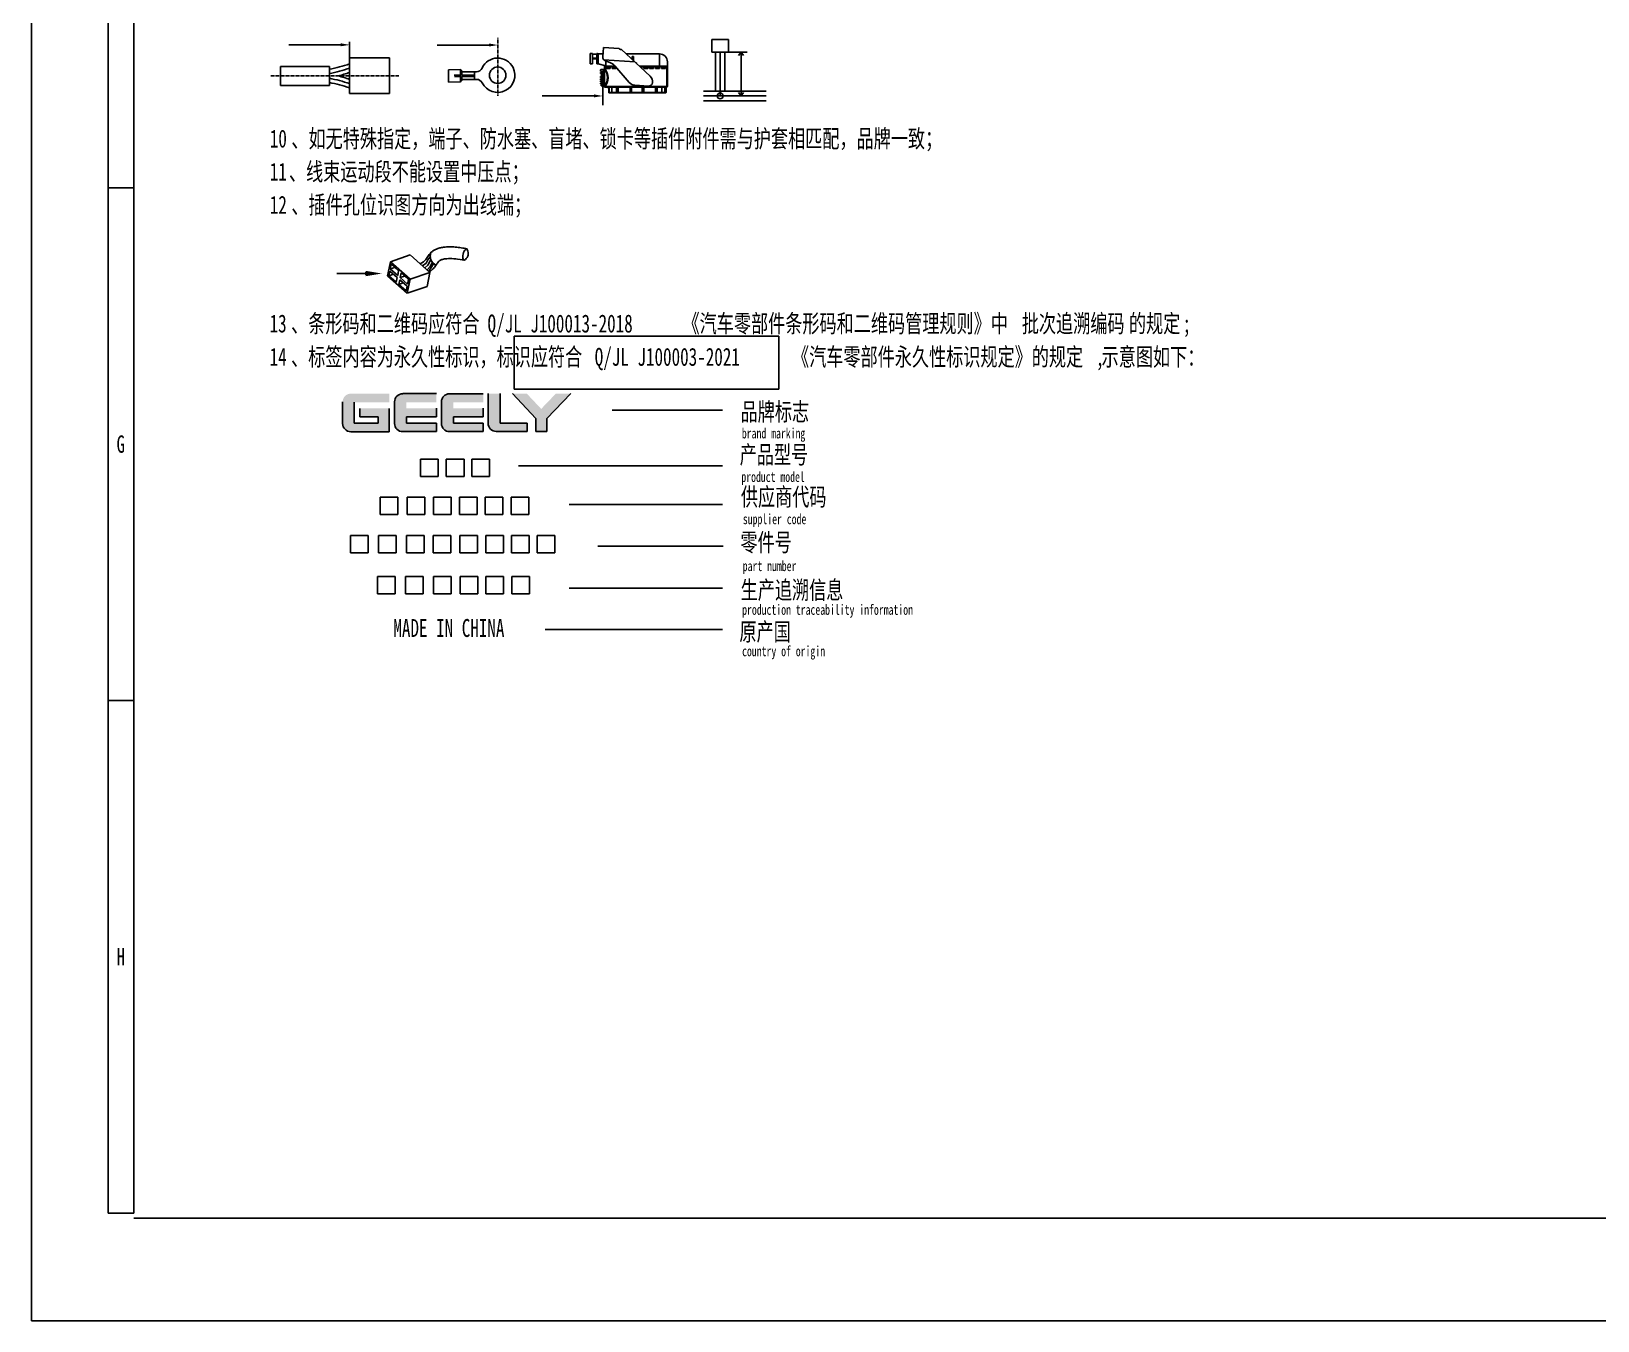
# Model space of a CAD drawing. Header units: inches. Extents: x 47316 to 59086, y 3141 to 11743.
# Drawn here: x 57302.6 to 57608.2, y 6869.2 to 7120.7 of the extents above; entities that cross this region are included whole.
import ezdxf

# ---------------------------------------------------------------- set-up
doc = ezdxf.new("R2010")
doc.units = ezdxf.units.IN
doc.header["$MEASUREMENT"] = 0
doc.linetypes.add('CENTER2', pattern=[1.125, 0.75, -0.125, 0.125, -0.125])
doc.styles.add('MtX_SimSun', font='')
doc.styles.get("Standard").update_dxf_attribs({"font": ''})
doc.styles.get('MtX_SimSun').set_extended_font_data('SimSun')
doc.styles.get('Standard').set_extended_font_data('SimSun')

msp = doc.modelspace()

# ---------------------------------------------------------------- hatches: boundary and pattern name
at = {"lineweight": -3}
h = msp.add_hatch(color=0, dxfattribs=at)
h.dxf.hatch_style = 2
h.paths.add_polyline_path([(57362.94, 7118.39), (57364.69, 7118.08), (57362.94, 7117.81)])
h = msp.add_hatch(color=0, dxfattribs=at)
h.dxf.hatch_style = 2
h.paths.add_polyline_path([(57391.89, 7118.35), (57393.63, 7118.04), (57391.89, 7117.77)])
h = msp.add_hatch(color=0, dxfattribs=at)
h.dxf.hatch_style = 2
h.paths.add_polyline_path([(57412.35, 7108.42), (57414.09, 7108.11), (57412.35, 7107.84)])
for points in [[(57364.91, 7050.04, 0.414214), (57363.31, 7048.43), (57363.31, 7044.22, 0.414214), (57364.91, 7042.62), (57372.4, 7042.62), (57372.4, 7047.17), (57366.67, 7047.17), (57366.67, 7045.5), (57370.26, 7045.5), (57370.26, 7044.31), (57365.55, 7044.31), (57365.55, 7048.37), (57372.4, 7048.37), (57372.4, 7050.04)], [(57375.73, 7047.19), (57375.73, 7048.37), (57381.59, 7048.37), (57381.59, 7050.04), (57375.03, 7050.04, 0.414214), (57373.42, 7048.43), (57373.42, 7044.23, 0.414214), (57375.03, 7042.63), (57381.59, 7042.63), (57381.59, 7044.31), (57375.76, 7044.31), (57375.76, 7045.49), (57381.59, 7045.49), (57381.59, 7047.19)], [(57384.88, 7047.18), (57384.88, 7048.37), (57390.73, 7048.37), (57390.73, 7050.03), (57384.17, 7050.03, 0.414214), (57382.57, 7048.43), (57382.57, 7044.23, 0.414214), (57384.17, 7042.63), (57390.73, 7042.63), (57390.73, 7044.3), (57384.91, 7044.3), (57384.91, 7045.49), (57390.73, 7045.49), (57390.73, 7047.18)], [(57391.69, 7044.27, 0.414214), (57393.29, 7042.67), (57399.3, 7042.67), (57399.3, 7044.31), (57394.06, 7044.31), (57394.06, 7050.05), (57391.69, 7050.05)], [(57402.05, 7047.07), (57399.24, 7050.05), (57396.47, 7050.05), (57401.03, 7045.2), (57401.03, 7042.64), (57403.15, 7042.64), (57403.15, 7045.2), (57407.8, 7050.05), (57404.91, 7050.05)]]:
    msp.add_hatch(color=0, dxfattribs=at).paths.add_polyline_path(points)

# ---------------------------------------------------------------- linework, layer by layer
at = {"color": 0, "lineweight": -3}
for p, q in [((57302.57, 7710.2), (57302.57, 6869.2)), ((57322.57, 7690.2), (57322.57, 6890.2)), ((57317.57, 7390.2), (57317.57, 6890.2)), ((57362.94, 7118.08), (57352.8, 7118.08)), ((57364.65, 7112.03), (57364.65, 7118.66)), ((57391.89, 7118.04), (57381.75, 7118.04)), ((57435.35, 7119.11), (57438.59, 7119.11)), ((57435.35, 7116.68), (57435.35, 7119.11)), ((57438.59, 7119.11), (57438.59, 7116.68)), ((57364.65, 7115.55), (57372.44, 7115.55)), ((57364.65, 7108.59), (57364.65, 7115.55)), ((57372.44, 7115.55), (57372.44, 7108.59)), ((57438.59, 7116.68), (57435.35, 7116.68)), ((57436.09, 7116.68), (57436.09, 7109.08)), ((57436.97, 7108.11), (57436.97, 7116.68)), ((57437.86, 7109.08), (57437.86, 7116.68)), ((57438.59, 7116.68), (57442.23, 7116.68)), ((57441.04, 7116.68), (57440.55, 7116.03)), ((57441.04, 7116.68), (57441.04, 7108.11)), ((57441.04, 7116.68), (57441.53, 7116.03)), ((57351.17, 7113.87), (57360.72, 7113.87)), ((57351.17, 7110.18), (57351.17, 7113.87)), ((57360.72, 7113.87), (57360.72, 7110.18)), ((57383.94, 7113.24), (57386.29, 7113.26)), ((57383.94, 7113.24), (57383.94, 7110.82)), ((57385.1, 7112.18), (57386.31, 7112.2)), ((57385.11, 7111.88), (57386.32, 7111.89)), ((57386.76, 7112.81), (57386.29, 7113.26)), ((57386.29, 7113.26), (57386.33, 7110.84)), ((57386.55, 7112.72), (57386.29, 7113.26)), ((57386.55, 7112.72), (57386.55, 7112.2)), ((57386.55, 7112.2), (57389.03, 7112.24)), ((57386.56, 7111.9), (57389.04, 7111.94)), ((57386.56, 7111.9), (57386.57, 7111.38)), ((57386.76, 7112.81), (57389.43, 7112.85)), ((57389.02, 7112.85), (57389.05, 7111.33)), ((57360.72, 7110.18), (57351.17, 7110.18)), ((57383.94, 7110.82), (57386.33, 7110.84)), ((57386.57, 7111.38), (57386.33, 7110.84)), ((57386.78, 7111.3), (57386.33, 7110.84)), ((57386.78, 7111.3), (57389.46, 7111.34)), ((57414.06, 7110.1), (57414.06, 7106.33)), ((57433.74, 7109.08), (57445.95, 7109.08)), ((57441.04, 7108.11), (57440.55, 7108.76)), ((57441.04, 7108.11), (57441.53, 7108.76)), ((57372.44, 7108.59), (57364.65, 7108.59)), ((57412.35, 7108.11), (57402.21, 7108.11)), ((57433.74, 7108.11), (57445.95, 7108.11)), ((57433.74, 7107.14), (57445.95, 7107.14)), ((57433.74, 7107.14), (57445.95, 7107.14)), ((57322.57, 7090.2), (57317.57, 7090.2)), ((57381.29, 7078.1), (57381.44, 7078.17)), ((57381.44, 7078.17), (57381.59, 7078.24)), ((57381.59, 7078.24), (57381.75, 7078.3)), ((57381.75, 7078.3), (57381.91, 7078.36)), ((57381.91, 7078.36), (57382.07, 7078.41)), ((57382.07, 7078.41), (57382.24, 7078.46)), ((57382.24, 7078.46), (57382.41, 7078.5)), ((57382.41, 7078.5), (57382.58, 7078.54)), ((57382.58, 7078.54), (57382.8, 7078.57)), ((57382.8, 7078.57), (57383.02, 7078.61)), ((57383.02, 7078.61), (57383.29, 7078.64)), ((57383.29, 7078.64), (57383.56, 7078.66)), ((57383.56, 7078.66), (57383.84, 7078.67)), ((57383.84, 7078.67), (57384.12, 7078.68)), ((57384.12, 7078.68), (57384.41, 7078.68)), ((57384.41, 7078.68), (57384.7, 7078.67)), ((57384.7, 7078.67), (57384.99, 7078.66)), ((57384.99, 7078.66), (57385.28, 7078.64)), ((57385.28, 7078.64), (57385.58, 7078.61)), ((57385.58, 7078.61), (57385.87, 7078.58)), ((57385.87, 7078.58), (57386.17, 7078.54)), ((57386.17, 7078.54), (57386.46, 7078.5)), ((57386.46, 7078.5), (57386.75, 7078.45)), ((57386.75, 7078.45), (57387.04, 7078.4)), ((57387.04, 7078.4), (57387.34, 7078.34)), ((57387.34, 7078.34), (57387.63, 7078.28)), ((57372.62, 7075.79), (57372.06, 7073.03)), ((57372.79, 7075.28), (57372.61, 7074.37)), ((57376.49, 7077.1), (57372.62, 7075.79)), ((57372.62, 7075.79), (57376.47, 7072.4)), ((57372.79, 7075.28), (57374.23, 7074.01)), ((57376.49, 7077.1), (57380.34, 7073.7)), ((57378.42, 7075.39), (57378.62, 7075.49)), ((57378.62, 7075.49), (57378.75, 7075.56)), ((57378.75, 7075.56), (57378.87, 7075.63)), ((57378.87, 7075.63), (57378.98, 7075.7)), ((57378.89, 7074.95), (57379.59, 7075.52)), ((57378.98, 7075.7), (57379.08, 7075.77)), ((57379.08, 7075.77), (57379.2, 7075.87)), ((57379.2, 7075.87), (57379.29, 7075.96)), ((57379.29, 7075.96), (57379.37, 7076.04)), ((57379.35, 7074.58), (57379.94, 7075.09)), ((57379.37, 7076.04), (57379.45, 7076.13)), ((57379.45, 7076.13), (57379.53, 7076.24)), ((57379.53, 7076.24), (57379.65, 7076.41)), ((57379.59, 7075.52), (57379.9, 7076.14)), ((57379.65, 7076.41), (57379.78, 7076.61)), ((57379.78, 7076.61), (57379.9, 7076.8)), ((57379.9, 7076.8), (57380.04, 7077.01)), ((57379.9, 7076.14), (57380.45, 7076.83)), ((57379.94, 7075.09), (57380.37, 7075.93)), ((57380.04, 7077.01), (57380.16, 7077.16)), ((57381.03, 7075.39), (57380.12, 7073.94)), ((57380.16, 7077.16), (57380.29, 7077.32)), ((57380.29, 7077.32), (57380.44, 7077.48)), ((57380.36, 7074.82), (57380.75, 7075.6)), ((57380.37, 7075.93), (57380.53, 7076.16)), ((57380.44, 7077.48), (57380.6, 7077.63)), ((57380.6, 7077.63), (57380.7, 7077.72)), ((57380.7, 7077.72), (57380.81, 7077.8)), ((57380.81, 7077.8), (57380.93, 7077.88)), ((57380.93, 7077.88), (57381.04, 7077.96)), ((57381.04, 7077.96), (57381.16, 7078.03)), ((57381.16, 7078.03), (57381.29, 7078.1)), ((57381.43, 7074.96), (57381.53, 7075.11)), ((57381.53, 7075.11), (57381.71, 7075.38)), ((57381.71, 7075.38), (57381.79, 7075.51)), ((57381.79, 7075.51), (57381.86, 7075.62)), ((57381.86, 7075.62), (57381.93, 7075.71)), ((57381.93, 7075.71), (57382, 7075.8)), ((57382, 7075.8), (57382.06, 7075.86)), ((57382.06, 7075.86), (57382.11, 7075.91)), ((57382.11, 7075.91), (57382.18, 7075.96)), ((57382.18, 7075.96), (57382.27, 7076.02)), ((57382.27, 7076.02), (57382.37, 7076.08)), ((57382.37, 7076.08), (57382.45, 7076.12)), ((57382.45, 7076.12), (57382.56, 7076.16)), ((57382.56, 7076.16), (57382.67, 7076.2)), ((57382.67, 7076.2), (57382.8, 7076.23)), ((57382.8, 7076.23), (57383, 7076.28)), ((57383, 7076.28), (57383.21, 7076.32)), ((57383.21, 7076.32), (57383.34, 7076.33)), ((57383.34, 7076.33), (57383.63, 7076.36)), ((57383.63, 7076.36), (57383.95, 7076.38)), ((57383.95, 7076.38), (57384.29, 7076.38)), ((57384.29, 7076.38), (57384.64, 7076.38)), ((57384.64, 7076.38), (57385, 7076.36)), ((57385, 7076.36), (57385.37, 7076.33)), ((57385.37, 7076.33), (57385.75, 7076.28)), ((57385.75, 7076.28), (57386.21, 7076.22)), ((57386.21, 7076.22), (57386.62, 7076.15)), ((57386.62, 7076.15), (57387.03, 7076.06)), ((57362.16, 7073.48), (57367.83, 7073.48)), ((57367.83, 7073.73), (57367.83, 7073.23)), ((57375.92, 7069.63), (57372.06, 7073.03)), ((57372.34, 7073.04), (57372.52, 7073.95)), ((57372.34, 7073.04), (57373.22, 7073.34)), ((57372.34, 7073.04), (57373.78, 7071.77)), ((57373.97, 7072.68), (57372.52, 7073.95)), ((57372.61, 7074.37), (57373.49, 7074.67)), ((57374.05, 7073.1), (57372.61, 7074.37)), ((57373.97, 7072.68), (57373.78, 7071.77)), ((57374.05, 7073.1), (57374.23, 7074.01)), ((57374.44, 7072.26), (57374.26, 7071.35)), ((57374.44, 7072.26), (57375.88, 7070.99)), ((57374.53, 7072.68), (57374.71, 7073.59)), ((57374.53, 7072.68), (57375.41, 7072.98)), ((57374.53, 7072.68), (57375.97, 7071.41)), ((57376.15, 7072.32), (57374.71, 7073.59)), ((57375.92, 7069.63), (57376.47, 7072.4)), ((57376.15, 7072.32), (57375.97, 7071.41)), ((57380.34, 7073.7), (57376.47, 7072.4)), ((57379.79, 7070.94), (57380.34, 7073.7)), ((57379.81, 7074.2), (57380.36, 7074.82)), ((57380.12, 7073.94), (57380.08, 7073.94)), ((57380.24, 7073.79), (57380.41, 7073.9)), ((57380.41, 7073.9), (57380.54, 7074.01)), ((57380.54, 7074.01), (57380.67, 7074.11)), ((57380.67, 7074.11), (57380.8, 7074.23)), ((57380.8, 7074.23), (57380.91, 7074.34)), ((57380.91, 7074.34), (57381.02, 7074.45)), ((57381.02, 7074.45), (57381.12, 7074.56)), ((57381.12, 7074.56), (57381.22, 7074.67)), ((57381.22, 7074.67), (57381.32, 7074.81)), ((57381.32, 7074.81), (57381.43, 7074.96)), ((57374.26, 7071.35), (57375.14, 7071.65)), ((57375.7, 7070.08), (57374.26, 7071.35)), ((57375.7, 7070.08), (57375.88, 7070.99)), ((57379.79, 7070.94), (57375.92, 7069.63)), ((57363.31, 7044.22), (57363.31, 7048.43)), ((57365.55, 7048.37), (57365.55, 7044.31)), ((57373.42, 7048.43), (57373.42, 7044.23)), ((57381.59, 7050.04), (57375.03, 7050.04)), ((57382.57, 7048.43), (57382.57, 7044.23)), ((57390.73, 7050.03), (57384.17, 7050.03)), ((57391.69, 7050.05), (57391.69, 7044.27)), ((57394.06, 7044.31), (57394.06, 7050.05)), ((57401.03, 7045.2), (57396.47, 7050.05)), ((57403.15, 7045.2), (57407.8, 7050.05)), ((57366.67, 7045.5), (57366.67, 7047.17)), ((57370.26, 7045.5), (57366.67, 7045.5)), ((57370.26, 7044.31), (57370.26, 7045.5)), ((57372.4, 7047.17), (57372.4, 7042.62)), ((57381.59, 7045.49), (57375.76, 7045.49)), ((57375.76, 7045.49), (57375.76, 7044.31)), ((57381.59, 7047.19), (57381.59, 7045.49)), ((57390.73, 7045.49), (57384.91, 7045.49)), ((57384.91, 7045.49), (57384.91, 7044.3)), ((57390.73, 7047.18), (57390.73, 7045.49)), ((57401.03, 7045.2), (57401.03, 7042.64)), ((57403.15, 7042.64), (57403.15, 7045.2)), ((57415.88, 7046.79), (57437.43, 7046.79)), ((57372.4, 7042.62), (57364.91, 7042.62)), ((57370.26, 7044.31), (57365.55, 7044.31)), ((57375.03, 7042.63), (57381.59, 7042.63)), ((57375.76, 7044.31), (57381.59, 7044.31)), ((57381.59, 7044.31), (57381.59, 7042.63)), ((57384.17, 7042.63), (57390.73, 7042.63)), ((57384.91, 7044.3), (57390.73, 7044.3)), ((57390.73, 7044.3), (57390.73, 7042.63)), ((57393.29, 7042.67), (57399.3, 7042.67)), ((57399.3, 7044.31), (57394.06, 7044.31)), ((57399.3, 7042.67), (57399.3, 7044.31)), ((57401.03, 7042.64), (57403.15, 7042.64)), ((57378.47, 7037.29), (57381.93, 7037.29)), ((57378.47, 7033.9), (57378.47, 7037.29)), ((57381.93, 7037.29), (57381.93, 7033.9)), ((57383.53, 7037.29), (57386.99, 7037.29)), ((57383.53, 7033.9), (57383.53, 7037.29)), ((57386.99, 7037.29), (57386.99, 7033.9)), ((57388.54, 7037.29), (57391.99, 7037.29)), ((57388.54, 7033.9), (57388.54, 7037.29)), ((57391.99, 7037.29), (57391.99, 7033.9)), ((57397.64, 7035.93), (57437.43, 7035.93)), ((57381.93, 7033.9), (57378.47, 7033.9)), ((57386.99, 7033.9), (57383.53, 7033.9)), ((57391.99, 7033.9), (57388.54, 7033.9)), ((57370.65, 7029.85), (57374.1, 7029.85)), ((57370.65, 7026.46), (57370.65, 7029.85)), ((57374.1, 7029.85), (57374.1, 7026.46)), ((57375.89, 7029.85), (57379.34, 7029.85)), ((57375.89, 7026.46), (57375.89, 7029.85)), ((57379.34, 7029.85), (57379.34, 7026.46)), ((57381.06, 7029.85), (57384.51, 7029.85)), ((57381.06, 7026.46), (57381.06, 7029.85)), ((57384.51, 7029.85), (57384.51, 7026.46)), ((57386.12, 7029.85), (57389.57, 7029.85)), ((57386.12, 7026.46), (57386.12, 7029.85)), ((57389.57, 7029.85), (57389.57, 7026.46)), ((57391.13, 7029.85), (57394.58, 7029.85)), ((57391.13, 7026.46), (57391.13, 7029.85)), ((57394.58, 7029.85), (57394.58, 7026.46)), ((57396.18, 7029.85), (57399.63, 7029.85)), ((57396.18, 7026.46), (57396.18, 7029.85)), ((57399.63, 7029.85), (57399.63, 7026.46)), ((57374.1, 7026.46), (57370.65, 7026.46)), ((57379.34, 7026.46), (57375.89, 7026.46)), ((57384.51, 7026.46), (57381.06, 7026.46)), ((57389.57, 7026.46), (57386.12, 7026.46)), ((57394.58, 7026.46), (57391.13, 7026.46)), ((57399.63, 7026.46), (57396.18, 7026.46)), ((57407.48, 7028.45), (57437.42, 7028.45)), ((57364.86, 7022.39), (57368.31, 7022.39)), ((57364.86, 7018.99), (57364.86, 7022.39)), ((57368.31, 7022.39), (57368.31, 7018.99)), ((57370.33, 7022.39), (57373.78, 7022.39)), ((57370.33, 7018.99), (57370.33, 7022.39)), ((57373.78, 7022.39), (57373.78, 7018.99)), ((57375.75, 7022.39), (57379.2, 7022.39)), ((57375.75, 7018.99), (57375.75, 7022.39)), ((57379.2, 7022.39), (57379.2, 7018.99)), ((57380.99, 7022.39), (57384.44, 7022.39)), ((57380.99, 7018.99), (57380.99, 7022.39)), ((57384.44, 7022.39), (57384.44, 7018.99)), ((57386.16, 7022.39), (57389.62, 7022.39)), ((57386.16, 7018.99), (57386.16, 7022.39)), ((57389.62, 7022.39), (57389.62, 7018.99)), ((57391.22, 7022.39), (57394.67, 7022.39)), ((57391.22, 7018.99), (57391.22, 7022.39)), ((57394.67, 7022.39), (57394.67, 7018.99)), ((57396.23, 7022.39), (57399.68, 7022.39)), ((57396.23, 7018.99), (57396.23, 7022.39)), ((57399.68, 7022.39), (57399.68, 7018.99)), ((57401.28, 7022.39), (57404.74, 7022.39)), ((57401.28, 7018.99), (57401.28, 7022.39)), ((57404.74, 7022.39), (57404.74, 7018.99)), ((57413.12, 7020.31), (57437.56, 7020.31)), ((57368.31, 7018.99), (57364.86, 7018.99)), ((57373.78, 7018.99), (57370.33, 7018.99)), ((57379.2, 7018.99), (57375.75, 7018.99)), ((57384.44, 7018.99), (57380.99, 7018.99)), ((57389.62, 7018.99), (57386.16, 7018.99)), ((57394.67, 7018.99), (57391.22, 7018.99)), ((57399.68, 7018.99), (57396.23, 7018.99)), ((57404.74, 7018.99), (57401.28, 7018.99)), ((57370.13, 7014.36), (57373.58, 7014.36)), ((57370.13, 7010.96), (57370.13, 7014.36)), ((57373.58, 7014.36), (57373.58, 7010.96)), ((57375.6, 7014.36), (57379.05, 7014.36)), ((57375.6, 7010.96), (57375.6, 7014.36)), ((57379.05, 7014.36), (57379.05, 7010.96)), ((57381.02, 7014.36), (57384.47, 7014.36)), ((57381.02, 7010.96), (57381.02, 7014.36)), ((57384.47, 7014.36), (57384.47, 7010.96)), ((57386.26, 7014.36), (57389.71, 7014.36)), ((57386.26, 7010.96), (57386.26, 7014.36)), ((57389.71, 7014.36), (57389.71, 7010.96)), ((57391.27, 7014.36), (57394.72, 7014.36)), ((57391.27, 7010.96), (57391.27, 7014.36)), ((57394.72, 7014.36), (57394.72, 7010.96)), ((57396.32, 7014.36), (57399.78, 7014.36)), ((57396.32, 7010.96), (57396.32, 7014.36)), ((57399.78, 7014.36), (57399.78, 7010.96)), ((57373.58, 7010.96), (57370.13, 7010.96)), ((57379.05, 7010.96), (57375.6, 7010.96)), ((57384.47, 7010.96), (57381.02, 7010.96)), ((57389.71, 7010.96), (57386.26, 7010.96)), ((57394.72, 7010.96), (57391.27, 7010.96)), ((57399.78, 7010.96), (57396.32, 7010.96)), ((57407.48, 7012.08), (57437.42, 7012.08)), ((57402.8, 7004.02), (57437.44, 7004.02)), ((57322.57, 6990.2), (57317.57, 6990.2)), ((57322.57, 6890.2), (57317.57, 6890.2)), ((57322.57, 6889.2), (59065.57, 6889.2)), ((57302.57, 6869.2), (59085.57, 6869.2)), ((57302.57, 6869.2), (57322.57, 6869.2))]:
    msp.add_line(p, q, dxfattribs=at)
at = {"color": 0, "linetype": 'CENTER2', "lineweight": -3, "ltscale": 0.25}
for p, q in [((57393.6, 7108.17), (57393.6, 7119.44)), ((57349.29, 7112.03), (57374.28, 7112.03))]:
    msp.add_line(p, q, dxfattribs=at)
at = {"color": 0, "linetype": 'Continuous', "lineweight": -3}
for p, q in [((57411.62, 7114.4), (57411.62, 7116.4)), ((57412.08, 7116.4), (57411.62, 7116.4)), ((57412.08, 7114.4), (57412.08, 7116.4)), ((57412.89, 7116.29), (57412.08, 7116.29)), ((57412.89, 7115.5), (57412.08, 7115.5)), ((57412.89, 7115.37), (57412.08, 7115.37)), ((57412.89, 7114.4), (57412.89, 7116.4)), ((57413.05, 7116.4), (57412.89, 7116.4)), ((57413.05, 7114.4), (57413.05, 7116.4)), ((57414.1, 7116.32), (57413.05, 7116.32)), ((57413.15, 7114.4), (57413.15, 7116.32)), ((57414.06, 7115.73), (57414.19, 7117.57)), ((57417.29, 7117.35), (57414.19, 7117.57)), ((57420.33, 7114.75), (57414.24, 7115.18)), ((57414.58, 7114.95), (57415.43, 7114.66)), ((57414.69, 7113.92), (57414.69, 7114.92)), ((57417.28, 7117.3), (57417.29, 7117.35)), ((57417.72, 7117.19), (57417.58, 7117.2)), ((57423.31, 7111.96), (57417.72, 7117.19)), ((57418.23, 7116.71), (57418.23, 7116.71)), ((57418.23, 7116.71), (57418.23, 7116.71)), ((57425.13, 7116.32), (57418.65, 7116.32)), ((57419.82, 7115.22), (57419.82, 7115.81)), ((57419.82, 7115.81), (57420.05, 7115.81)), ((57420.05, 7115), (57420.05, 7115.81)), ((57425.13, 7116.32), (57425.13, 7113.92)), ((57426.67, 7109.93), (57426.67, 7114.78)), ((57411.62, 7114.4), (57412.08, 7114.4)), ((57412.89, 7114.4), (57413.15, 7114.4)), ((57414.69, 7114), (57413.15, 7114.4)), ((57413.6, 7112.94), (57413.6, 7113.08)), ((57414.02, 7112.87), (57413.6, 7112.94)), ((57413.6, 7112.71), (57414.02, 7112.78)), ((57413.6, 7112.52), (57413.6, 7112.71)), ((57414.02, 7112.45), (57413.6, 7112.52)), ((57413.6, 7111.88), (57414.02, 7111.95)), ((57413.6, 7111.69), (57413.6, 7111.88)), ((57413.68, 7113.31), (57414.38, 7113.31)), ((57413.83, 7112.33), (57414.02, 7112.36)), ((57413.83, 7112.07), (57413.83, 7112.33)), ((57413.83, 7112.07), (57414.02, 7112.04)), ((57414.06, 7110.1), (57414.06, 7113)), ((57414.06, 7113), (57414.37, 7113)), ((57414.37, 7109.85), (57414.37, 7113.85)), ((57416.54, 7113.85), (57414.37, 7113.85)), ((57414.44, 7113.92), (57414.44, 7113.42)), ((57416.48, 7113.92), (57414.44, 7113.92)), ((57414.75, 7113.46), (57414.75, 7113.72)), ((57414.75, 7113.72), (57415.52, 7113.72)), ((57414.75, 7113.69), (57415.52, 7113.69)), ((57415.52, 7113.46), (57414.75, 7113.46)), ((57415.52, 7113.72), (57415.52, 7113.46)), ((57415.9, 7113.46), (57415.9, 7113.72)), ((57415.9, 7113.72), (57416.65, 7113.72)), ((57415.9, 7113.69), (57416.67, 7113.69)), ((57416.67, 7113.46), (57415.9, 7113.46)), ((57416.42, 7113.99), (57419.24, 7110.74)), ((57416.67, 7113.7), (57416.67, 7113.46)), ((57420.54, 7114.55), (57420.63, 7114.55)), ((57420.63, 7114.55), (57420.63, 7114.47)), ((57426.59, 7113.92), (57421.21, 7113.92)), ((57426.67, 7113.85), (57421.29, 7113.85)), ((57421.43, 7113.72), (57421.67, 7113.72)), ((57421.46, 7113.69), (57421.67, 7113.69)), ((57421.67, 7113.72), (57421.67, 7113.49)), ((57422.06, 7113.72), (57422.83, 7113.72)), ((57422.06, 7113.46), (57422.06, 7113.72)), ((57422.06, 7113.69), (57422.83, 7113.69)), ((57422.83, 7113.46), (57422.06, 7113.46)), ((57422.83, 7113.72), (57422.83, 7113.46)), ((57423.21, 7113.72), (57423.98, 7113.72)), ((57423.21, 7113.46), (57423.21, 7113.72)), ((57423.21, 7113.69), (57423.98, 7113.69)), ((57423.98, 7113.46), (57423.21, 7113.46)), ((57423.98, 7113.72), (57423.98, 7113.46)), ((57424.36, 7113.72), (57425.13, 7113.72)), ((57424.36, 7113.46), (57424.36, 7113.72)), ((57424.36, 7113.69), (57425.13, 7113.69)), ((57425.13, 7113.46), (57424.36, 7113.46)), ((57425.13, 7113.72), (57425.13, 7113.46)), ((57425.51, 7113.72), (57426.28, 7113.72)), ((57425.51, 7113.46), (57425.51, 7113.72)), ((57425.51, 7113.69), (57426.28, 7113.69)), ((57426.28, 7113.46), (57425.51, 7113.46)), ((57425.9, 7113.69), (57425.9, 7113.46)), ((57426.28, 7113.72), (57426.28, 7113.46)), ((57426.59, 7109.85), (57426.59, 7113.92)), ((57414.02, 7111.62), (57413.6, 7111.69)), ((57413.6, 7111.46), (57414.02, 7111.53)), ((57413.6, 7111.28), (57413.6, 7111.46)), ((57414.02, 7111.21), (57413.6, 7111.28)), ((57413.6, 7111.05), (57414.02, 7111.12)), ((57413.6, 7110.86), (57413.6, 7111.05)), ((57414.02, 7110.8), (57413.6, 7110.86)), ((57413.6, 7110.63), (57414.02, 7110.7)), ((57413.6, 7110.5), (57413.6, 7110.63)), ((57413.72, 7110.5), (57413.6, 7110.5)), ((57413.72, 7110.1), (57413.72, 7110.5)), ((57413.72, 7110.1), (57414.38, 7110.1)), ((57414.37, 7109.85), (57426.59, 7109.85)), ((57414.39, 7109.93), (57426.67, 7109.93)), ((57415.01, 7109.77), (57415.01, 7109.85)), ((57415.01, 7109.77), (57415.23, 7109.77)), ((57415.18, 7109.77), (57415.18, 7109.85)), ((57415.23, 7108.7), (57415.23, 7109.85)), ((57426.37, 7108.7), (57415.23, 7108.7)), ((57415.34, 7109.85), (57415.34, 7108.81)), ((57415.37, 7108.7), (57415.34, 7108.81)), ((57416.77, 7108.81), (57415.34, 7108.81)), ((57415.86, 7108.7), (57415.86, 7109.85)), ((57416.71, 7108.7), (57416.77, 7108.81)), ((57416.77, 7108.81), (57416.77, 7109.85)), ((57417.06, 7108.81), (57417.06, 7109.85)), ((57419.38, 7108.81), (57417.06, 7108.81)), ((57417.06, 7108.81), (57417.12, 7108.7)), ((57419.32, 7108.7), (57419.38, 7108.76)), ((57419.38, 7108.76), (57419.38, 7109.85)), ((57419.67, 7108.76), (57419.67, 7109.85)), ((57421.76, 7108.81), (57419.67, 7108.81)), ((57419.67, 7108.76), (57419.73, 7108.7)), ((57419.95, 7110.28), (57419.94, 7110.28)), ((57419.94, 7110.28), (57419.94, 7110.28)), ((57420.29, 7110.21), (57422.97, 7110.02)), ((57421.7, 7108.7), (57421.76, 7108.76)), ((57421.76, 7108.76), (57421.76, 7109.85)), ((57422.05, 7108.76), (57422.05, 7109.85)), ((57424.37, 7108.81), (57422.05, 7108.81)), ((57422.05, 7108.76), (57422.11, 7108.7)), ((57424.31, 7108.7), (57424.37, 7108.81)), ((57424.37, 7108.81), (57424.37, 7109.85)), ((57424.66, 7108.81), (57424.66, 7109.85)), ((57426.2, 7108.81), (57424.66, 7108.81)), ((57424.66, 7108.81), (57424.72, 7108.7)), ((57425.57, 7108.7), (57425.57, 7109.85)), ((57426.2, 7109.85), (57426.2, 7108.7)), ((57426.37, 7108.7), (57426.43, 7108.81)), ((57426.43, 7108.81), (57426.43, 7109.85))]:
    msp.add_line(p, q, dxfattribs=at)
at = {"color": 1, "lineweight": -3}
for p, q in [((57396.79, 7061.27), (57448.44, 7061.27)), ((57396.79, 7050.89), (57396.79, 7061.27)), ((57448.44, 7061.27), (57448.44, 7050.89)), ((57448.44, 7050.89), (57396.79, 7050.89))]:
    msp.add_line(p, q, dxfattribs=at)
at = {"color": 0, "lineweight": -3}
for centre, radius in [((57393.56, 7112.16), 1.61), ((57436.97, 7108.11), 0.563)]:
    msp.add_circle(centre, radius, dxfattribs=at)
for centre, radius, start, end in [((57393.56, 7112.16), 3.35, 26.3918, 155.3701), ((57355.78, 7139.79), 26.92, 280.5632, 289.2379), ((57355.78, 7138.96), 26.92, 280.5632, 289.2379), ((57355.78, 7138.12), 26.92, 284.2974, 289.2379), ((57355.78, 7085.94), 26.92, 70.7621, 75.7026), ((57389.41, 7114.06), 1.21, 270.9231, 335.3701), ((57393.56, 7112.16), 3.35, 206.4762, 26.3918), ((57355.78, 7085.1), 26.92, 70.7621, 79.4368), ((57355.78, 7084.26), 26.92, 70.7621, 79.4368), ((57389.48, 7110.13), 1.21, 26.4762, 90.9231), ((57382.34, 7076.86), 1.94, 158.8986, 245.1271), ((57375.03, 7048.43), 1.6, 90, 180), ((57384.17, 7048.43), 1.6, 90, 180), ((57364.91, 7044.22), 1.6, 180, 270), ((57375.03, 7044.23), 1.6, 180, 270), ((57384.17, 7044.23), 1.6, 180, 270), ((57393.29, 7044.27), 1.6, 180, 270)]:
    msp.add_arc(centre, radius, start, end, dxfattribs=at)
at = {"color": 0, "linetype": 'Continuous', "lineweight": -3}
for centre, radius, start, end in [((57414.83, 7115.68), 0.768, 175.9477, 250.9477), ((57425.13, 7114.78), 1.54, 0, 90), ((57414.01, 7112.82), 0.0461, 279.3784, 80.6216), ((57414.01, 7112.41), 0.0461, 279.3784, 80.6216), ((57414.01, 7111.99), 0.0461, 279.3784, 80.6216), ((57414.44, 7113.85), 0.0768, 90, 180), ((57412.54, 7111.7), 2.44, 318.4719, 41.5281), ((57412.54, 7111.7), 2.57, 316.2838, 42.037), ((57414.68, 7112.48), 2.3, 40.9477, 70.9477), ((57422.26, 7110.84), 1.54, 355.9477, 46.9477), ((57426.59, 7113.85), 0.0768, 0, 90), ((57414.01, 7111.58), 0.0461, 279.3784, 80.6216), ((57414.01, 7111.16), 0.0461, 279.3784, 80.6216), ((57414.01, 7110.75), 0.0461, 279.3784, 80.6216), ((57420.4, 7111.74), 1.54, 220.9477, 265.9477), ((57419.94, 7110.78), 0.499, 218.1418, 270), ((57423.03, 7110.79), 0.768, 265.9477, 355.9477), ((57426.59, 7109.93), 0.0768, 270, 0)]:
    msp.add_arc(centre, radius, start, end, dxfattribs=at)
at = {"color": 0, "lineweight": -3}
for centre, major_axis, ratio, start_param, end_param in [((57387.33, 7077.17), (0.31, 1.11), 0.456658, 0.023514, 3.166002), ((57386.36, 7077.79), (-0.49, 1.75), 0.747713, 4.517475, 4.780808), ((57386.52, 7077.18), (0.93, 1.05), 0.856366, 4.350039, 5.865361)]:
    msp.add_ellipse(centre, major_axis=major_axis, ratio=ratio, start_param=start_param, end_param=end_param, dxfattribs=at)
at = {"color": 0, "linetype": 'Continuous', "lineweight": -3}
for points in [[(57417.29, 7117.3), (57417.29, 7117.3), (57417.29, 7117.3), (57417.28, 7117.3)], [(57417.28, 7117.3), (57417.28, 7117.3), (57417.28, 7117.3), (57417.28, 7117.3)], [(57417.29, 7117.29), (57417.29, 7117.29), (57417.29, 7117.29), (57417.29, 7117.29)], [(57417.29, 7117.29), (57417.29, 7117.29), (57417.29, 7117.29), (57417.29, 7117.29)], [(57417.3, 7117.28), (57417.3, 7117.28), (57417.3, 7117.28), (57417.3, 7117.28)], [(57413.6, 7113.08), (57413.6, 7113.08), (57413.6, 7113.08), (57413.6, 7113.08)], [(57414.37, 7113.43), (57414.37, 7113.43), (57414.37, 7113.43), (57414.37, 7113.43)], [(57414.37, 7113.41), (57414.37, 7113.42), (57414.37, 7113.42), (57414.37, 7113.42)], [(57414.37, 7113.42), (57414.37, 7113.42), (57414.37, 7113.42), (57414.37, 7113.42)], [(57414.37, 7113.41), (57414.37, 7113.41), (57414.37, 7113.41), (57414.37, 7113.41)], [(57414.37, 7113.41), (57414.37, 7113.41), (57414.37, 7113.41), (57414.37, 7113.41)], [(57414.38, 7113.44), (57414.38, 7113.44), (57414.38, 7113.44), (57414.38, 7113.45)], [(57414.41, 7113.45), (57414.41, 7113.45), (57414.41, 7113.45), (57414.41, 7113.45)], [(57414.43, 7113.43), (57414.43, 7113.43), (57414.43, 7113.43), (57414.43, 7113.43)], [(57414.37, 7109.91), (57414.37, 7109.91), (57414.37, 7109.91), (57414.37, 7109.91)]]:
    msp.add_open_spline(points, degree=3, dxfattribs=at)
for points, knots in [([(57417.28, 7117.3), (57417.28, 7117.3), (57417.28, 7117.3), (57417.28, 7117.3), (57417.28, 7117.3)], [0.325669849, 0.325669849, 0.325669849, 0.325669849, 0.327571545, 0.329402996, 0.329402996, 0.329402996, 0.329402996]), ([(57417.29, 7117.29), (57417.29, 7117.29), (57417.29, 7117.29), (57417.29, 7117.3), (57417.29, 7117.3)], [0.31682957, 0.31682957, 0.31682957, 0.31682957, 0.319267201, 0.321540932, 0.321540932, 0.321540932, 0.321540932]), ([(57417.3, 7117.28), (57417.3, 7117.28), (57417.3, 7117.28), (57417.3, 7117.28), (57417.29, 7117.29), (57417.29, 7117.29), (57417.29, 7117.29)], [0.29820941, 0.29820941, 0.29820941, 0.29820941, 0.30181823, 0.30522019, 0.30841726, 0.31141373, 0.31141373, 0.31141373, 0.31141373]), ([(57417.58, 7117.2), (57417.58, 7117.2), (57417.58, 7117.2), (57417.57, 7117.2), (57417.56, 7117.2), (57417.55, 7117.2), (57417.54, 7117.2), (57417.53, 7117.2), (57417.53, 7117.2), (57417.52, 7117.21), (57417.51, 7117.21), (57417.5, 7117.21), (57417.49, 7117.21), (57417.49, 7117.21), (57417.48, 7117.21), (57417.47, 7117.21), (57417.46, 7117.22), (57417.45, 7117.22), (57417.45, 7117.22), (57417.44, 7117.22), (57417.43, 7117.22), (57417.42, 7117.23), (57417.42, 7117.23), (57417.41, 7117.23), (57417.4, 7117.23), (57417.4, 7117.23), (57417.39, 7117.24), (57417.38, 7117.24), (57417.38, 7117.24), (57417.37, 7117.24), (57417.36, 7117.25), (57417.36, 7117.25), (57417.35, 7117.25), (57417.35, 7117.25), (57417.34, 7117.25), (57417.34, 7117.26), (57417.33, 7117.26), (57417.33, 7117.26), (57417.32, 7117.26), (57417.32, 7117.27), (57417.31, 7117.27), (57417.31, 7117.27), (57417.31, 7117.27), (57417.3, 7117.28), (57417.3, 7117.28)], [0, 0, 0, 0, 0.0084593, 0.016916, 0.0253634, 0.0337998, 0.0422188, 0.0506185, 0.0589934, 0.0673387, 0.0756515, 0.0839249, 0.0921567, 0.1003396, 0.1084703, 0.1165427, 0.1245509, 0.1324908, 0.1403545, 0.1481385, 0.1558346, 0.163438, 0.1709418, 0.1783391, 0.1856247, 0.1927901, 0.1998307, 0.206738, 0.2135071, 0.2201303, 0.2266015, 0.2329148, 0.239063, 0.2450417, 0.2508437, 0.2564648, 0.2618991, 0.2671434, 0.2721916, 0.2770409, 0.2816881, 0.2861299, 0.2903652, 0.2943915, 0.2943915, 0.2943915, 0.2943915]), ([(57413.61, 7113.11), (57413.61, 7113.11), (57413.61, 7113.1), (57413.61, 7113.1), (57413.6, 7113.09), (57413.6, 7113.09), (57413.6, 7113.09)], [0.20830933, 0.20830933, 0.20830933, 0.20830933, 0.21619952, 0.22316025, 0.22919195, 0.23429501, 0.23429501, 0.23429501, 0.23429501]), ([(57413.6, 7113.09), (57413.6, 7113.09), (57413.6, 7113.09), (57413.61, 7113.1), (57413.61, 7113.1)], [0.25748588, 0.25748588, 0.25748588, 0.25748588, 0.26258893, 0.26862063, 0.26862063, 0.26862063, 0.26862063]), ([(57413.6, 7113.09), (57413.6, 7113.09), (57413.6, 7113.08), (57413.6, 7113.08), (57413.6, 7113.08), (57413.6, 7113.08), (57413.6, 7113.08), (57413.6, 7113.08), (57413.6, 7113.08)], [0.23429501, 0.23429501, 0.23429501, 0.23429501, 0.23846976, 0.24171648, 0.2440354, 0.24542669, 0.24589044, 0.2463542, 0.2463542, 0.2463542, 0.2463542]), ([(57413.6, 7113.08), (57413.6, 7113.08), (57413.6, 7113.08), (57413.6, 7113.08), (57413.6, 7113.09), (57413.6, 7113.09)], [0.247745484, 0.247745484, 0.247745484, 0.247745484, 0.250064408, 0.253311131, 0.257485879, 0.257485879, 0.257485879, 0.257485879]), ([(57413.68, 7113.31), (57413.68, 7113.3), (57413.68, 7113.29), (57413.67, 7113.27), (57413.66, 7113.25), (57413.66, 7113.23), (57413.65, 7113.22), (57413.65, 7113.2), (57413.64, 7113.19), (57413.64, 7113.17), (57413.63, 7113.16), (57413.63, 7113.15), (57413.62, 7113.14), (57413.62, 7113.13), (57413.61, 7113.12), (57413.61, 7113.11), (57413.61, 7113.11)], [0, 0, 0, 0, 0.0209462, 0.0409587, 0.0600373, 0.0781819, 0.0953926, 0.1116694, 0.1270126, 0.1414226, 0.1548997, 0.1674445, 0.1790573, 0.1897387, 0.1994892, 0.2083093, 0.2083093, 0.2083093, 0.2083093]), ([(57413.61, 7113.1), (57413.61, 7113.1), (57413.61, 7113.1), (57413.61, 7113.11), (57413.61, 7113.12), (57413.62, 7113.13), (57413.62, 7113.14), (57413.63, 7113.15), (57413.63, 7113.16), (57413.64, 7113.17), (57413.64, 7113.19), (57413.65, 7113.2), (57413.65, 7113.22), (57413.66, 7113.23), (57413.66, 7113.25), (57413.67, 7113.27), (57413.68, 7113.29), (57413.68, 7113.3), (57413.68, 7113.31)], [0.2686206, 0.2686206, 0.2686206, 0.2686206, 0.2755814, 0.2834716, 0.2922917, 0.3020422, 0.3127236, 0.3243364, 0.3368812, 0.3503583, 0.3647683, 0.3801115, 0.3963883, 0.4135989, 0.4317435, 0.4508222, 0.4708347, 0.4917809, 0.4917809, 0.4917809, 0.4917809]), ([(57414.37, 7113.43), (57414.37, 7113.43), (57414.37, 7113.43), (57414.37, 7113.43), (57414.37, 7113.43), (57414.37, 7113.44)], [0.03716935, 0.03716935, 0.03716935, 0.03716935, 0.039718694, 0.042111021, 0.044360055, 0.044360055, 0.044360055, 0.044360055]), ([(57414.37, 7113.44), (57414.38, 7113.44), (57414.38, 7113.44), (57414.38, 7113.44), (57414.38, 7113.44)], [0.044360055, 0.044360055, 0.044360055, 0.044360055, 0.04647885, 0.048480223, 0.048480223, 0.048480223, 0.048480223]), ([(57414.37, 7113.42), (57414.37, 7113.42), (57414.37, 7113.42), (57414.37, 7113.43), (57414.37, 7113.43)], [0.028438592, 0.028438592, 0.028438592, 0.028438592, 0.031543487, 0.034449, 0.034449, 0.034449, 0.034449]), ([(57414.37, 7113.39), (57414.37, 7113.39), (57414.37, 7113.4), (57414.37, 7113.4), (57414.37, 7113.41), (57414.37, 7113.41)], [0, 0, 0, 0, 0.00486386, 0.00944367, 0.01374827, 0.01374827, 0.01374827, 0.01374827]), ([(57414.38, 7113.45), (57414.38, 7113.45), (57414.38, 7113.45), (57414.39, 7113.45), (57414.39, 7113.45)], [0.057133873, 0.057133873, 0.057133873, 0.057133873, 0.058665593, 0.060152599, 0.060152599, 0.060152599, 0.060152599]), ([(57414.38, 7113.44), (57414.38, 7113.44), (57414.38, 7113.44), (57414.38, 7113.44), (57414.38, 7113.44), (57414.38, 7113.44), (57414.38, 7113.44)], [0.048480223, 0.048480223, 0.048480223, 0.048480223, 0.050376617, 0.052179356, 0.053899958, 0.055548099, 0.055548099, 0.055548099, 0.055548099]), ([(57414.39, 7113.45), (57414.39, 7113.45), (57414.39, 7113.45), (57414.39, 7113.45), (57414.39, 7113.45), (57414.39, 7113.45), (57414.39, 7113.45), (57414.39, 7113.45), (57414.39, 7113.45), (57414.4, 7113.45), (57414.4, 7113.45), (57414.4, 7113.45), (57414.4, 7113.45), (57414.4, 7113.45), (57414.4, 7113.45), (57414.41, 7113.45), (57414.41, 7113.45), (57414.41, 7113.45)], [0.0601526, 0.0601526, 0.0601526, 0.0601526, 0.06160247, 0.06302407, 0.06442404, 0.06581054, 0.06718949, 0.06856795, 0.06995199, 0.07134743, 0.07276086, 0.07419735, 0.0756638, 0.07716524, 0.07870874, 0.08029974, 0.08194563, 0.08194563, 0.08194563, 0.08194563]), ([(57414.41, 7113.45), (57414.41, 7113.45), (57414.41, 7113.45), (57414.41, 7113.45), (57414.41, 7113.45)], [0.081945628, 0.081945628, 0.081945628, 0.081945628, 0.083652493, 0.085428236, 0.085428236, 0.085428236, 0.085428236]), ([(57414.41, 7113.45), (57414.41, 7113.45), (57414.41, 7113.45), (57414.42, 7113.44), (57414.42, 7113.44), (57414.42, 7113.44)], [0.087279904, 0.087279904, 0.087279904, 0.087279904, 0.089215879, 0.091244748, 0.093375325, 0.093375325, 0.093375325, 0.093375325]), ([(57414.42, 7113.44), (57414.42, 7113.44), (57414.42, 7113.44), (57414.42, 7113.44), (57414.42, 7113.44), (57414.42, 7113.44)], [0.093375325, 0.093375325, 0.093375325, 0.093375325, 0.095617595, 0.0979818, 0.100478736, 0.100478736, 0.100478736, 0.100478736]), ([(57414.42, 7113.44), (57414.42, 7113.44), (57414.43, 7113.44), (57414.43, 7113.44), (57414.43, 7113.44), (57414.43, 7113.43)], [0.100478736, 0.100478736, 0.100478736, 0.100478736, 0.103120197, 0.105918573, 0.108886828, 0.108886828, 0.108886828, 0.108886828]), ([(57414.43, 7113.43), (57414.43, 7113.43), (57414.43, 7113.43), (57414.44, 7113.43), (57414.44, 7113.43), (57414.44, 7113.42), (57414.44, 7113.42)], [0.11203863, 0.11203863, 0.11203863, 0.11203863, 0.11538841, 0.11895115, 0.12274237, 0.12677789, 0.12677789, 0.12677789, 0.12677789]), ([(57414.39, 7109.93), (57414.39, 7109.93), (57414.39, 7109.93), (57414.39, 7109.93), (57414.38, 7109.92), (57414.38, 7109.92), (57414.38, 7109.92), (57414.37, 7109.91), (57414.37, 7109.91), (57414.37, 7109.91)], [0, 0, 0, 0, 0.00350397, 0.00719367, 0.01107718, 0.01516495, 0.01946468, 0.0239852, 0.02873262, 0.02873262, 0.02873262, 0.02873262])]:
    msp.add_open_spline(points, degree=3, knots=knots, dxfattribs=at)
at = {"color": 0, "lineweight": -3}
msp.add_solid([(57367.83, 7074), (57370.96, 7073.48), (57367.83, 7072.96)], dxfattribs=at)

# ---------------------------------------------------------------- texts
at = {"color": 0, "lineweight": -3, "width": 0.7}
for s, height, p in [('10', 3.5, (57349.1, 7098.05)), ('、如无特殊指定，端子、防水塞、盲堵、锁卡等插件附件需与护套相匹配，品牌一致；', 3.5, (57353.3, 7098.05)), ('11', 3.5, (57349.1, 7091.6)), ('、线束运动段不能设置中压点；', 3.5, (57352.83, 7091.6)), ('12', 3.5, (57349.1, 7085.14)), ('、插件孔位识图方向为出线端；', 3.5, (57353.3, 7085.14)), ('、条形码和二维码应符合', 3.5, (57353.25, 7061.98)), ('《汽车零部件条形码和二维码管理规则》中', 3.5, (57429.62, 7061.98)), ('批次追溯编码', 3.5, (57495.82, 7061.98)), ('的规定', 3.5, (57516.73, 7061.98)), ('13', 3.5, (57349.05, 7061.98)), ('Q/JL J100013-2018', 3.5, (57391.58, 7061.98)), (';', 3.5, (57527.18, 7061.98)), ('14', 3.5, (57349.05, 7055.48)), ('、标签内容为永久性标识，标识应符合', 3.5, (57353.25, 7055.48)), ('Q/JL J100003-2021', 3.5, (57412.49, 7055.48)), ('《汽车零部件永久性标识规定》的规定', 3.5, (57450.99, 7055.48)), ('示意图如下：', 3.5, (57511.39, 7055.48)), (',', 3.5, (57510.23, 7055.48)), ('品牌标志', 3.5, (57440.95, 7044.77)), ('brand marking', 2, (57441.2, 7041.31)), ('产品型号', 3.5, (57440.77, 7036.39)), ('product model ', 2, (57441.1, 7032.82)), ('供应商代码', 3.5, (57441.01, 7028.17)), ('supplier code', 2, (57441.4, 7024.58)), ('零件号', 3.5, (57440.92, 7019.28)), ('part number', 2, (57441.37, 7015.43)), ('生产追溯信息', 3.5, (57440.96, 7009.99)), ('production traceability information', 2, (57441.26, 7006.9)), ('MADE IN CHINA', 3.5, (57373.21, 7002.58)), ('原产国', 3.5, (57440.73, 7001.85)), ('country of origin', 2, (57441.25, 6998.82))]:
    msp.add_text(s, height=height, dxfattribs=at).set_placement(p)
at = {"color": 0, "lineweight": -3, "style": 'MtX_SimSun', "width": 0.7}
for s, p in [('G', (57319.2, 7038.5)), ('H', (57319.22, 6938.5))]:
    msp.add_text(s, height=3.4, dxfattribs=at).set_placement(p)

doc.saveas('drawing.dxf')
